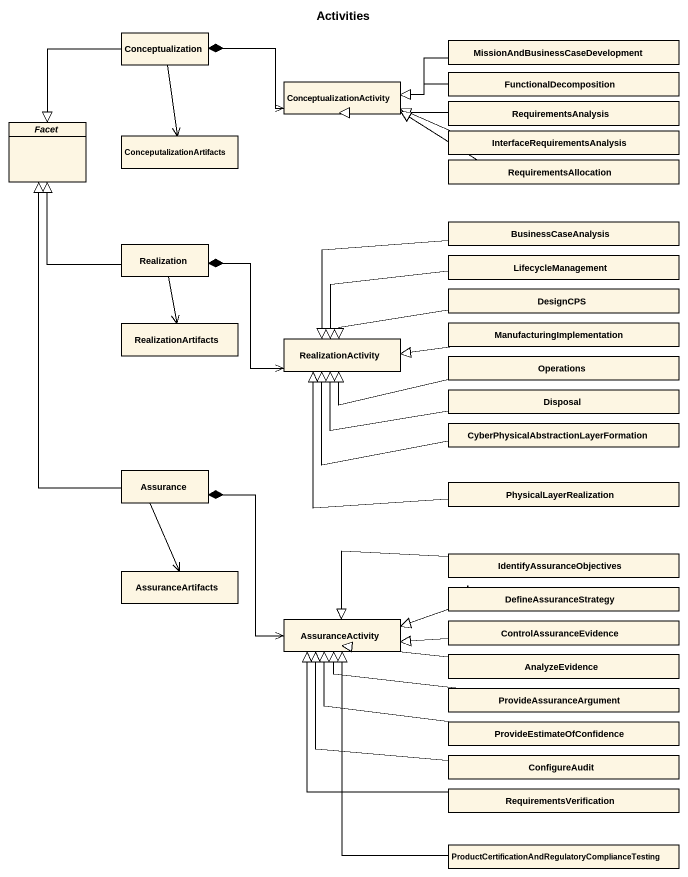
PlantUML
@startuml
title Activities
hide circle
hide empty members
class Conceptualization
class "MissionAndBusinessCaseDevelopment" as MissionAndBusinessCaseDevelo
class ConceptualizationActivity
class RequirementsAnalysis
class FunctionalDecomposition
abstract class Facet
class ConceputalizationArtifacts
class "InterfaceRequirementsAnalysis" as InterfaceRequirementsAnalysi
class RequirementsAllocation
class BusinessCaseAnalysis
class Realization
class LifecycleManagement
class DesignCPS
class RealizationArtifacts
class RealizationActivity
class ManufacturingImplementation
class Operations
class Disposal
class "CyberPhysicalAbstractionLayerFormation" as CyberPhysicalAbstractionLaye
class Assurance
class PhysicalLayerRealization
class AssuranceArtifacts
class IdentifyAssuranceObjectives
class DefineAssuranceStrategy
class AssuranceActivity
class ControlAssuranceEvidence
class AnalyzeEvidence
class ProvideAssuranceArgument
class ProvideEstimateOfConfidence
class ConfigureAudit
class RequirementsVerification
class "ProductCertificationAndRegulatoryComplianceTesting" as ProductCertificationAndRegul
Conceptualization *-right-> ConceptualizationActivity
Conceptualization --|> Facet
Conceptualization --> ConceputalizationArtifacts
MissionAndBusinessCaseDevelo -left-|> ConceptualizationActivity
RequirementsAnalysis -left-|> ConceptualizationActivity
FunctionalDecomposition -left-|> ConceptualizationActivity
InterfaceRequirementsAnalysi -left-|> ConceptualizationActivity
RequirementsAllocation -left-|> ConceptualizationActivity
BusinessCaseAnalysis -left-|> RealizationActivity
Realization -up-|> Facet
Realization --> RealizationArtifacts
Realization *-right-> RealizationActivity
LifecycleManagement -left-|> RealizationActivity
DesignCPS -left-|> RealizationActivity
ManufacturingImplementation -left-|> RealizationActivity
Operations -left-|> RealizationActivity
Disposal -left-|> RealizationActivity
CyberPhysicalAbstractionLaye -left-|> RealizationActivity
Assurance -up-|> Facet
Assurance --> AssuranceArtifacts
Assurance *--> AssuranceActivity
PhysicalLayerRealization -up-|> RealizationActivity
IdentifyAssuranceObjectives -left-|> AssuranceActivity
DefineAssuranceStrategy -left-|> AssuranceActivity
ControlAssuranceEvidence -left-|> AssuranceActivity
AnalyzeEvidence -left-|> AssuranceActivity
ProvideAssuranceArgument -left-|> AssuranceActivity
ProvideEstimateOfConfidence -left-|> AssuranceActivity
ConfigureAudit -left-|> AssuranceActivity
RequirementsVerification -up-|> AssuranceActivity
ProductCertificationAndRegul -up-|> AssuranceActivity
@enduml
